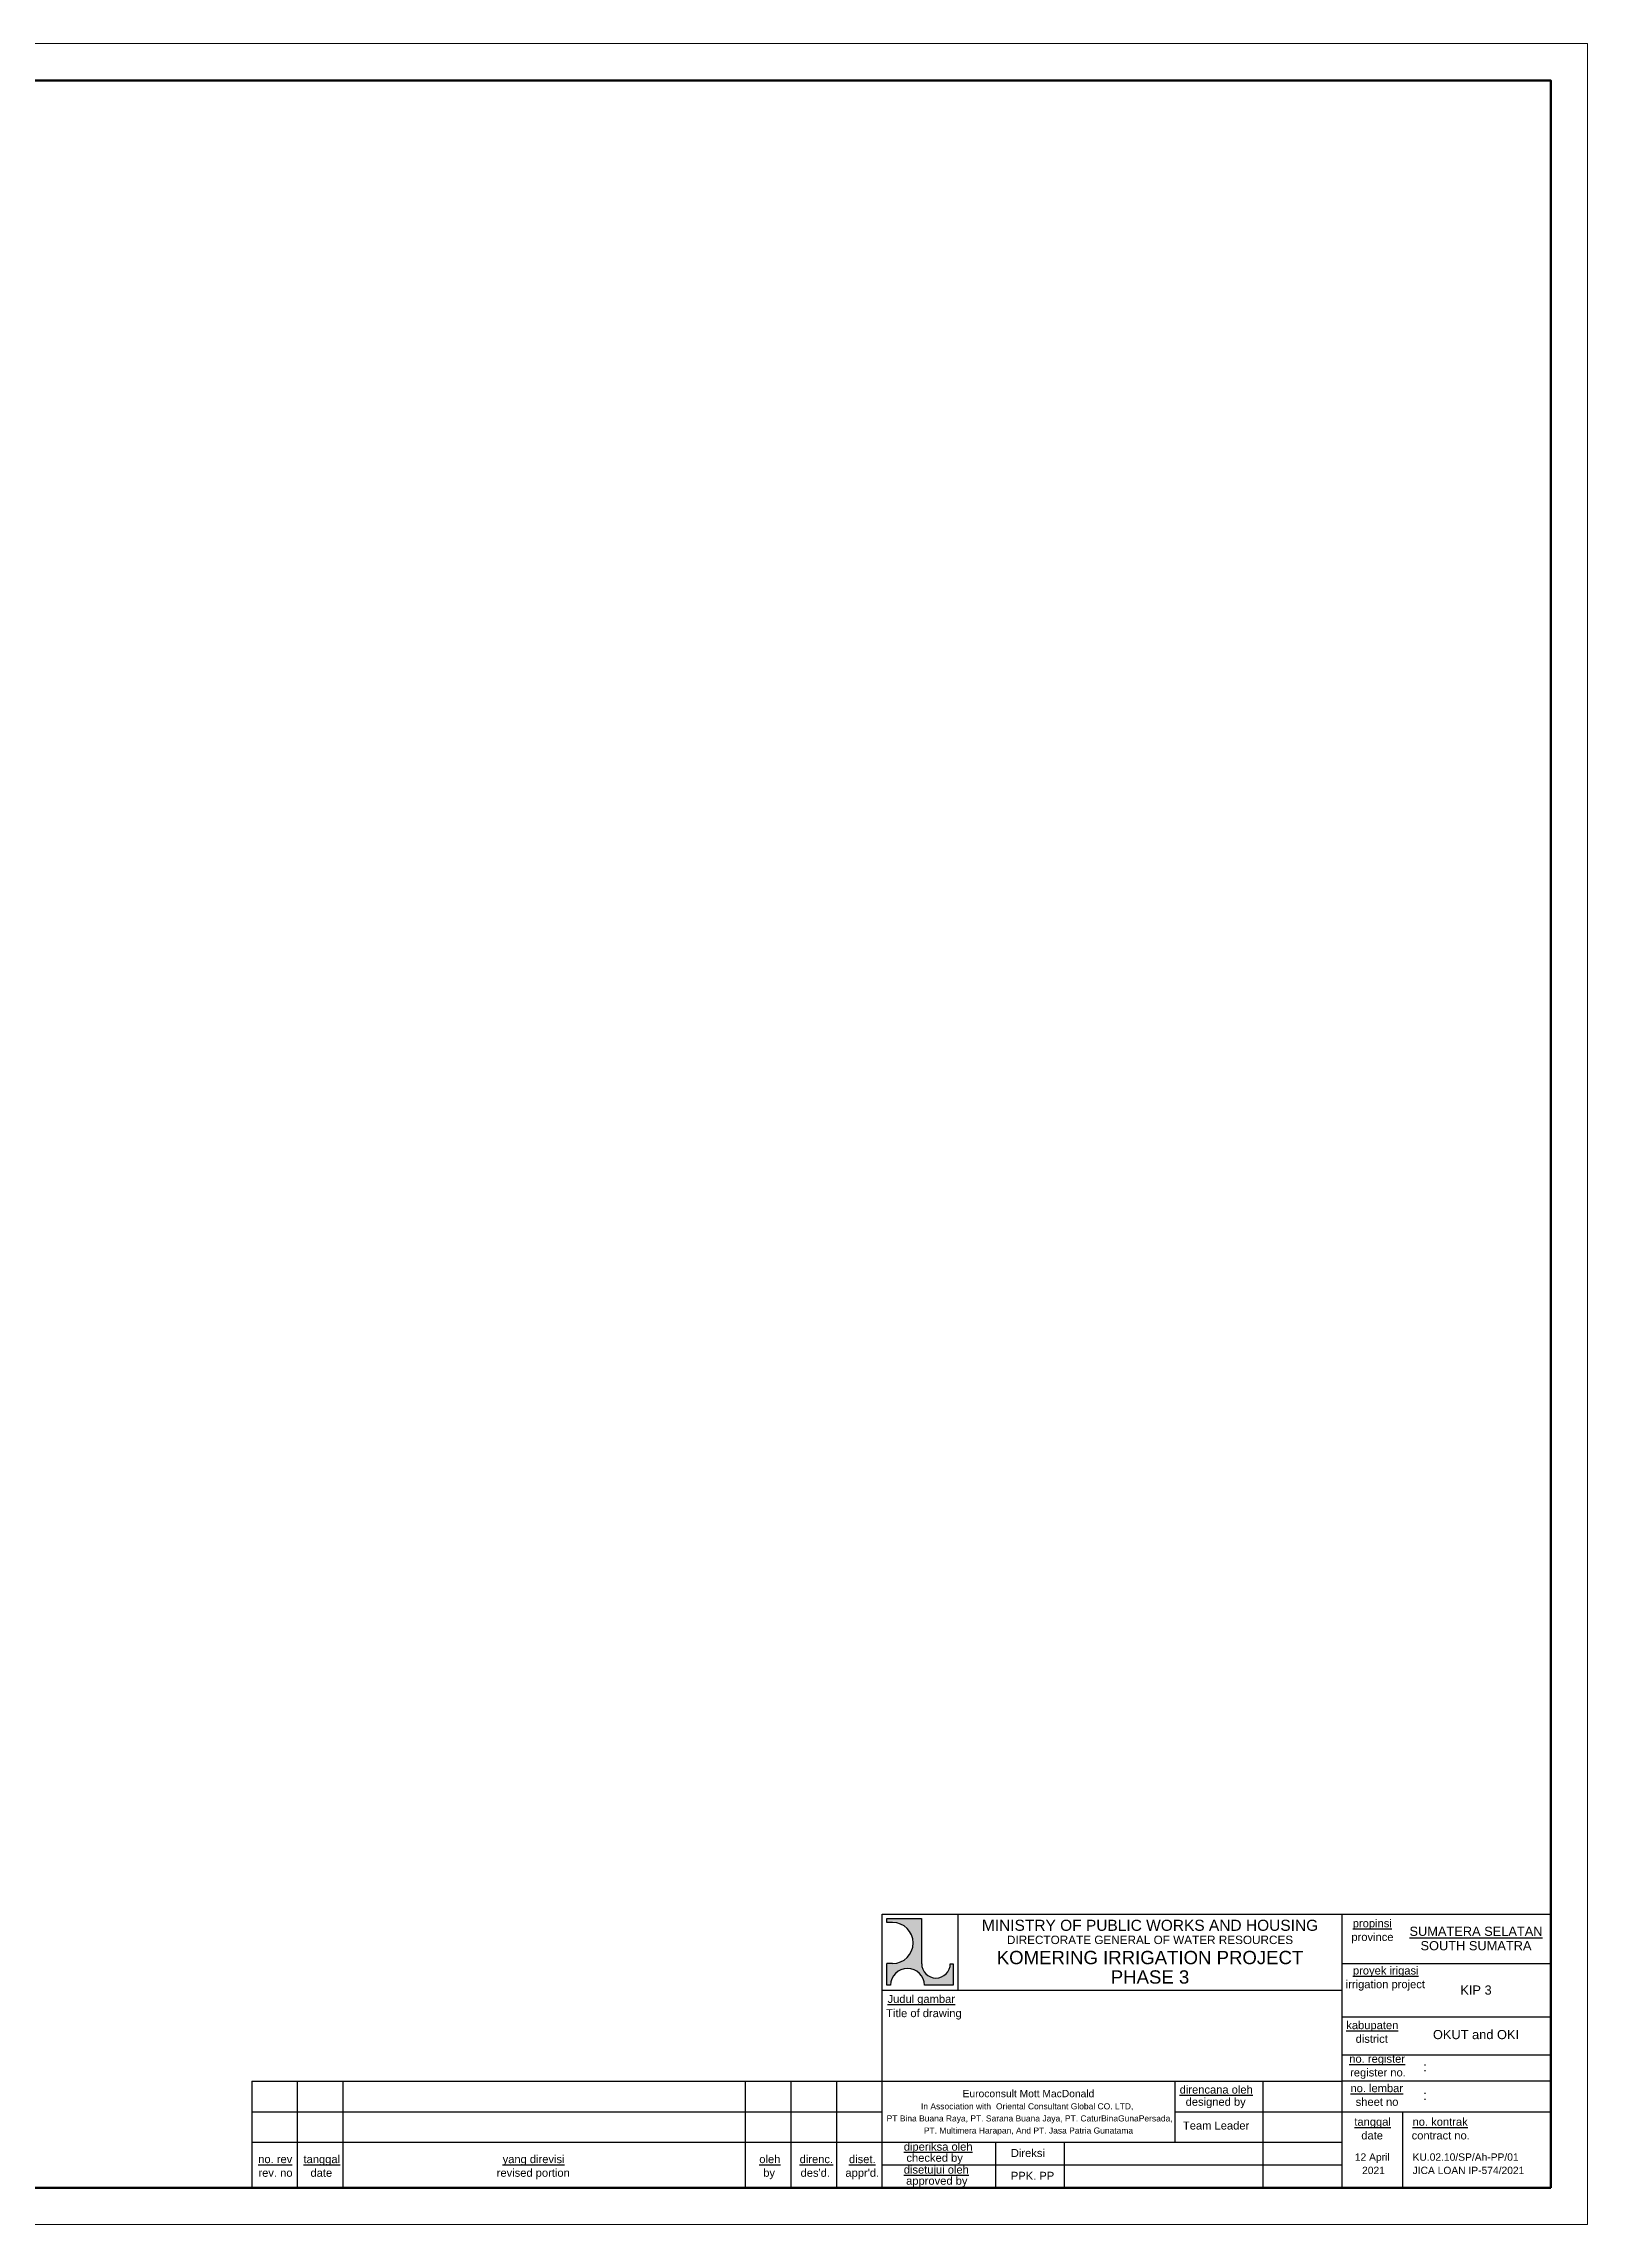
# Model space of a CAD drawing. Header units: inches. Extents: x -49 to 792, y -10 to 584.
# Drawn here: x 371 to 792, y -10 to 584 of the extents above; entities that cross this region are included whole.
import ezdxf
from ezdxf.enums import TextEntityAlignment as Align

# ---------------------------------------------------------------- set-up
doc = ezdxf.new("R2010")
doc.units = ezdxf.units.IN
doc.header["$MEASUREMENT"] = 0
doc.layers.add('Frame1', color=250, linetype='Continuous', lineweight=50)
doc.layers.add('KOP', color=7, linetype='Continuous')
doc.layers.add('mv', color=253, linetype='Continuous', lineweight=20, plot=False)
doc.styles.add('Note', font='arial.ttf')

msp = doc.modelspace()

# ---------------------------------------------------------------- hatches: boundary and pattern name
at = {"layer": 'KOP'}
msp.add_hatch(color=256, dxfattribs=at).paths.add_polyline_path([(610.37, 73.29), (600.9, 73.29), (600.9, 72.26), (602.47, 72.26, -1), (602.47, 61.07), (600.9, 61.07), (600.9, 55.14), (601.93, 55.14, -1), (611.13, 55.14), (618.96, 55.14), (618.96, 61.02), (618.18, 61.02, -1), (610.37, 61.02)])

# ---------------------------------------------------------------- linework, layer by layer
at = {"layer": 'Frame1'}
msp.add_lwpolyline([(781.71, 0.01), (781.71, 574.01), (0.71, 574.01), (0.71, 0.01)], close=True, dxfattribs=at)
at = {"layer": 'KOP'}
for p, q in [((599.66, 0.01), (599.66, 74.49)), ((599.66, 74.49), (781.71, 74.49)), ((602.47, 72.26), (600.9, 72.26)), ((620.35, 53.8), (620.35, 74.49)), ((724.82, 74.49), (724.82, 0.01)), ((602.47, 61.07), (600.9, 61.07)), ((618.18, 61.02), (618.96, 61.02)), ((724.82, 61.04), (781.71, 61.04)), ((599.66, 53.8), (724.82, 53.8)), ((724.82, 46.56), (781.71, 46.56)), ((724.82, 36.22), (781.71, 36.22)), ((427.95, 28.98), (427.95, 0.01)), ((427.95, 28.98), (599.66, 28.98)), ((440.37, 0.01), (440.37, 28.98)), ((452.78, 0.01), (452.78, 28.98)), ((562.42, 0.01), (562.42, 28.98)), ((574.83, 0.01), (574.83, 28.98)), ((587.25, 0.01), (587.25, 28.98)), ((599.66, 28.98), (724.82, 28.98)), ((679.31, 28.98), (679.31, 12.43)), ((703.27, 28.98), (703.27, 0.01)), ((427.95, 20.7), (599.66, 20.7)), ((679.31, 20.7), (781.71, 20.7)), ((741.37, 20.7), (741.37, 0.01)), ((427.95, 12.43), (599.66, 12.43)), ((599.66, 12.43), (724.82, 12.43)), ((630.58, -0.01), (630.58, 12.42)), ((649.25, -0.01), (649.25, 12.42)), ((599.51, 6.2), (724.82, 6.2))]:
    msp.add_line(p, q, dxfattribs=at)
for points in [[(600.9, 72.26), (600.9, 73.29), (610.37, 73.29), (610.37, 61.02)], [(601.93, 55.14), (600.9, 55.14), (600.9, 61.07)], [(618.96, 61.02), (618.96, 55.14), (611.13, 55.14)], [(781.71, 28.98), (724.82, 28.98)]]:
    msp.add_lwpolyline(points, dxfattribs=at)
for centre, radius, start, end in [((602.47, 66.66), 5.59, 270, 90), ((606.53, 55.14), 4.6, 0, 180), ((614.28, 61.02), 3.9, 180, 0)]:
    msp.add_arc(centre, radius, start, end, dxfattribs=at)
at = {"layer": 'mv', "color": 18, "true_color": 0x000000}
msp.add_lwpolyline([(-49.29, -9.99), (791.71, -9.99), (791.71, 584.01), (-49.29, 584.01)], close=True, dxfattribs=at)

# ---------------------------------------------------------------- texts
at = {"layer": 'KOP', "style": 'Note'}
for s, height, p in [('MINISTRY OF PUBLIC WORKS AND HOUSING', 3.0187, (672.58, 69.97)), ('DIRECTORATE GENERAL OF WATER RESOURCES', 2.2876, (672.58, 66.37)), ('%%USUMATERA SELATAN', 2.497, (761.37, 68.6)), ('SOUTH SUMATRA', 2.497, (761.37, 64.68)), ('KOMERING IRRIGATION PROJECT', 3.6225, (672.58, 60.89)), ('PHASE 3', 3.622, (672.58, 55.59)), ('KIP 3', 2.497, (761.37, 52.59)), ('OKUT and OKI', 2.497, (761.37, 40.47)), ('Euroconsult Mott MacDonald', 2, (639.47, 24.65)), (' PT Bina Buana Raya, PT. Sarana Buana Jaya, PT. CaturBinaGunaPersada,', 1.65, (639.47, 18.05)), ('Oriental Consultant Global CO. LTD,', 1.65, (649.32, 21.35)), ('PT. Multimera Harapan, And PT. Jasa Patria Gunatama', 1.65, (639.47, 14.75))]:
    msp.add_text(s, height=height, dxfattribs=at).set_placement(p, align=Align.CENTER)
for s, height, p in [('%%Upropinsi', 2.1721, (727.81, 70.94)), ('province', 2.172, (727.43, 67.21)), ('%%Uproyek irigasi', 2.1721, (727.85, 58.07)), ('irrigation project', 2.1721, (725.88, 54.34)), ('Title of drawing', 2.1721, (600.72, 46.46)), ('%%UJudul gambar', 2.1721, (601.08, 50.33)), ('%%Ukabupaten', 2.1721, (726.04, 43.19)), ('district', 2.172, (728.59, 39.47)), ('%%Uno. register', 2.1721, (726.86, 34.04)), ('register no.', 2.1721, (727.08, 30.31)), (':', 2.5, (747.02, 31.73)), ('%%Udirencana oleh', 2.1721, (680.65, 25.64)), ('designed by', 2.1721, (682.28, 22.32)), ('%%Uno. lembar', 2.1721, (727.17, 26.03)), ('sheet no', 2.172, (728.6, 22.3)), (':', 2.5, (747.02, 23.93)), (' In Association with', 1.65, (609.55, 21.35)), ('Team Leader', 2.1747, (681.54, 15.85)), ('%%Utanggal', 2.172, (728.23, 16.88)), ('%%Uno. kontrak', 2.1721, (744.1, 16.88)), ('%%Udiperiksa oleh', 2.1747, (605.5, 10.1)), ('date', 2.172, (730.13, 13.15)), ('contract no.', 2.1721, (743.84, 13.15)), ('%%Uno. rev', 2.172, (429.67, 6.7)), ('%%Utanggal', 2.172, (442, 6.7)), ('%%Uyang direvisi', 2.1721, (496.24, 6.7)), ('%%Uoleh', 2.172, (566.15, 6.7)), ('%%Udirenc', 2.172, (577.14, 6.7)), ('%%U.', 2.172, (585.41, 6.7)), ('%%Udiset.', 2.172, (590.58, 6.7)), ('%%Udisetujui oleh', 2.1747, (605.5, 3.84)), ('checked by', 2.175, (606.23, 7.07)), ('Direksi', 2.175, (634.67, 8.37)), ('KU.02.10/SP/Ah-PP/01', 2, (744.1, 7.35)), ('rev. no', 2.172, (429.73, 2.98)), ('date', 2.172, (443.9, 2.98)), ('revised portion', 2.1721, (494.63, 2.98)), ('by', 2.172, (567.22, 2.98)), ("des'd.", 2.172, (577.4, 2.98)), ("appr'd.", 2.172, (589.61, 2.98)), ('approved by', 2.1747, (606.14, 0.81)), ('PPK. PP', 2.175, (634.67, 2.16)), ('JICA LOAN IP-574/2021', 2, (744.1, 3.72))]:
    msp.add_text(s, height=height, dxfattribs=at).set_placement(p)
for s, p in [('12 April', (733.1, 8.35)), ('2021', (733.45, 4.72))]:
    msp.add_text(s, height=2, dxfattribs=at).set_placement(p, align=Align.MIDDLE_CENTER)

doc.saveas('drawing.dxf')
